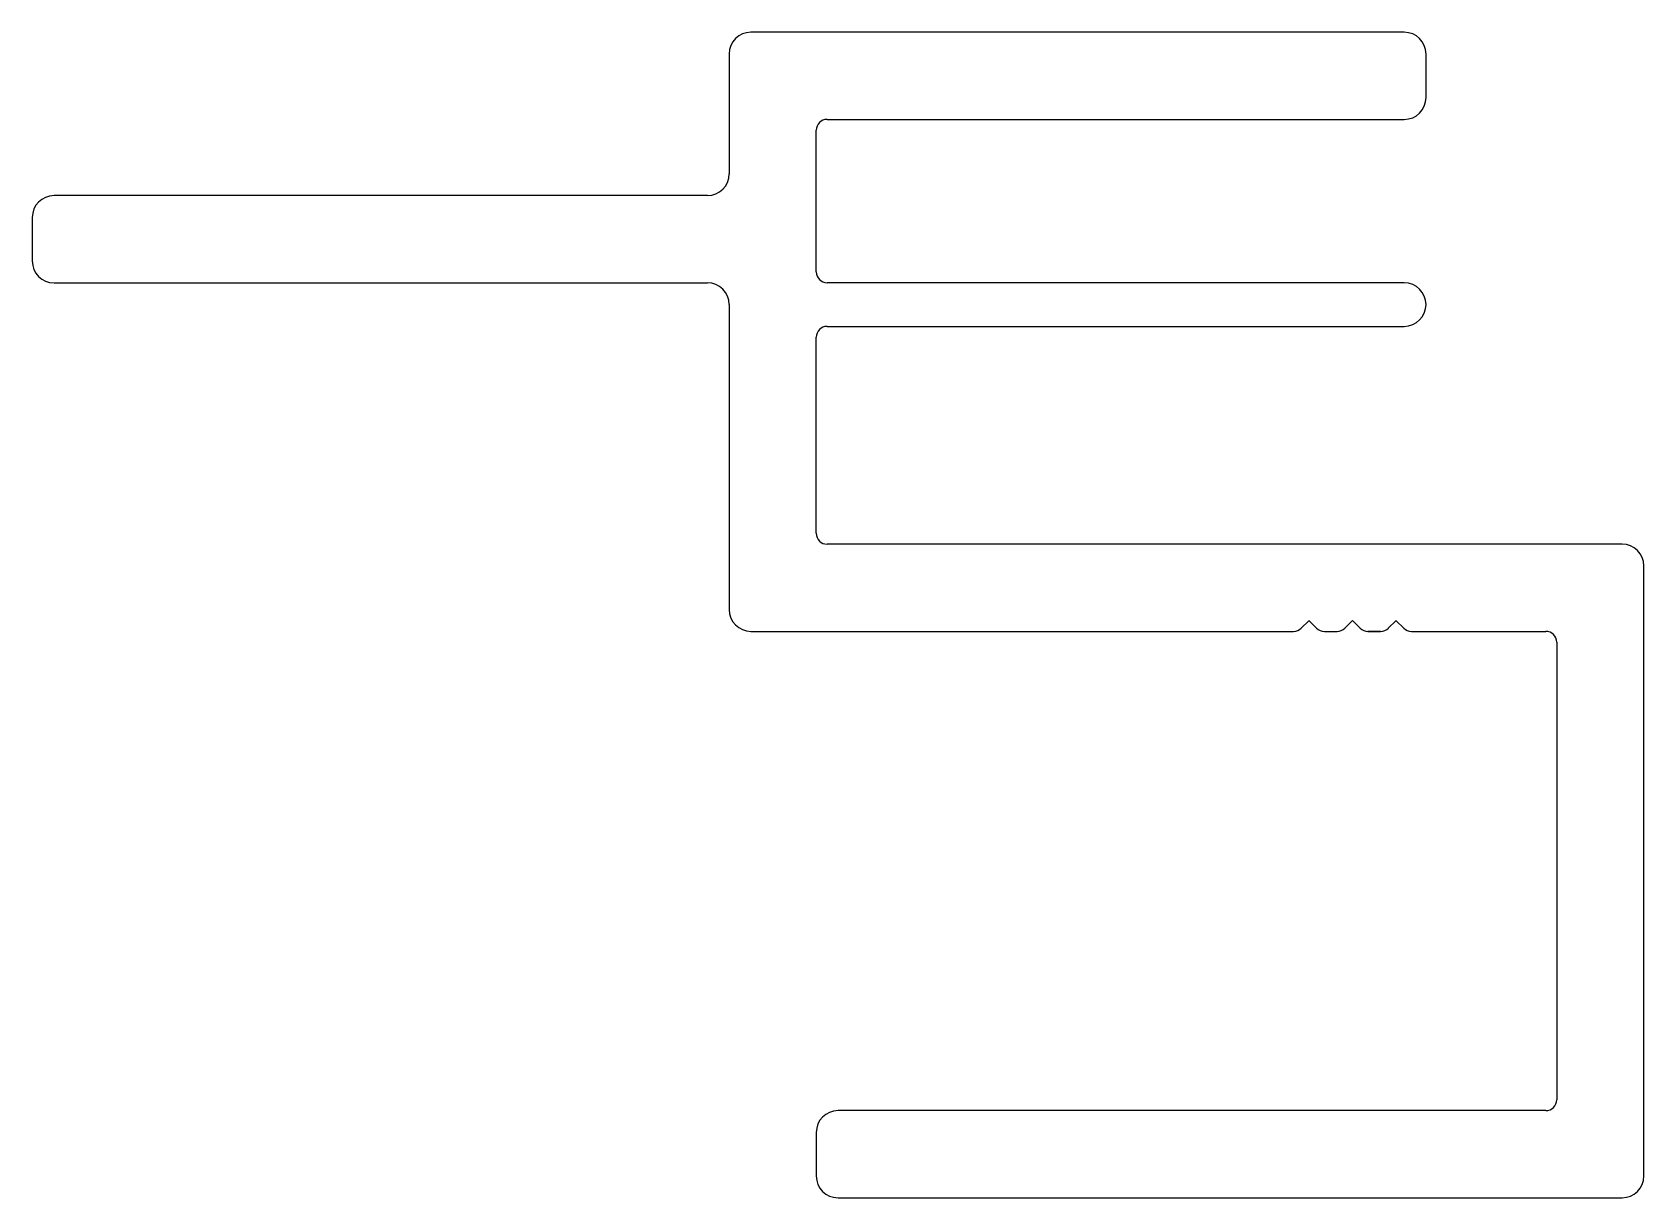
# Model space of a CAD drawing. Extents: x -20.8 to 16.2, y 8.1 to 34.9.
import ezdxf

# ---------------------------------------------------------------- set-up
doc = ezdxf.new("R2010")
doc.units = 0
doc.layers.get('0').update_dxf_attribs({"linetype": 'CONTINUOUS'})

msp = doc.modelspace()

# ---------------------------------------------------------------- linework, layer by layer
for p, q in [((10.659, 34.856), (-4.341, 34.856)), ((-4.841, 34.356), (-4.841, 31.606)), ((11.159, 33.356), (11.159, 34.356)), ((-2.841, 29.356), (-2.841, 32.606)), ((-2.591, 32.856), (10.659, 32.856)), ((-5.341, 31.106), (-20.341, 31.106)), ((-20.841, 30.606), (-20.841, 29.606)), ((-20.341, 29.106), (-5.341, 29.106)), ((10.659, 29.106), (-2.591, 29.106)), ((-4.841, 28.606), (-4.841, 21.606)), ((-2.841, 23.356), (-2.841, 27.856)), ((-2.591, 28.106), (10.659, 28.106)), ((15.659, 23.106), (-2.591, 23.106)), ((16.159, 8.606), (16.159, 22.606)), ((-4.341, 21.106), (8.118, 21.106)), ((8.295, 21.179), (8.466, 21.35)), ((8.477, 21.35), (8.648, 21.179)), ((8.825, 21.106), (9.118, 21.106)), ((9.295, 21.179), (9.466, 21.35)), ((9.477, 21.35), (9.648, 21.179)), ((9.825, 21.106), (10.118, 21.106)), ((10.118, 21.106), (9.825, 21.106)), ((9.825, 21.106), (10.118, 21.106)), ((10.118, 21.106), (9.825, 21.106)), ((9.825, 21.106), (10.118, 21.106)), ((10.294, 21.179), (10.466, 21.35)), ((10.477, 21.35), (10.648, 21.179)), ((10.825, 21.106), (13.909, 21.106)), ((14.159, 20.856), (14.159, 10.356)), ((13.909, 10.106), (-2.341, 10.106)), ((-2.841, 9.606), (-2.841, 8.606)), ((-2.341, 8.106), (15.659, 8.106))]:
    msp.add_line(p, q)
for centre, radius, start, end in [((-4.341, 34.356), 0.5, 90, 180), ((10.659, 34.356), 0.5, 0, 90), ((10.659, 33.356), 0.5, 270, 0), ((-2.591, 32.606), 0.25, 90, 180), ((-5.341, 31.606), 0.5, 270, 0), ((-20.341, 30.606), 0.5, 90, 180), ((-20.341, 29.606), 0.5, 180, 270), ((-2.591, 29.356), 0.25, 180, 270), ((-5.341, 28.606), 0.5, 0, 90), ((10.659, 28.606), 0.5, 0, 90), ((10.659, 28.606), 0.5, 270, 0), ((-2.591, 27.856), 0.25, 90, 180), ((-2.591, 23.356), 0.25, 180, 270), ((15.659, 22.606), 0.5, 0, 90), ((-4.341, 21.606), 0.5, 180, 270), ((8.118, 21.356), 0.25, 270, 315), ((8.471, 21.345), 0.008, 45, 135), ((8.825, 21.356), 0.25, 225, 270), ((9.118, 21.356), 0.25, 270, 315), ((9.471, 21.345), 0.008, 45, 135), ((9.825, 21.356), 0.25, 225, 270), ((10.118, 21.356), 0.25, 270, 315), ((10.471, 21.345), 0.008, 45, 135), ((10.825, 21.356), 0.25, 225, 270), ((13.909, 20.856), 0.25, 0, 90), ((-2.341, 9.606), 0.5, 90, 180), ((13.909, 10.356), 0.25, 270, 0), ((-2.341, 8.606), 0.5, 180, 270), ((15.659, 8.606), 0.5, 270, 0)]:
    msp.add_arc(centre, radius, start, end)

doc.saveas('drawing.dxf')
